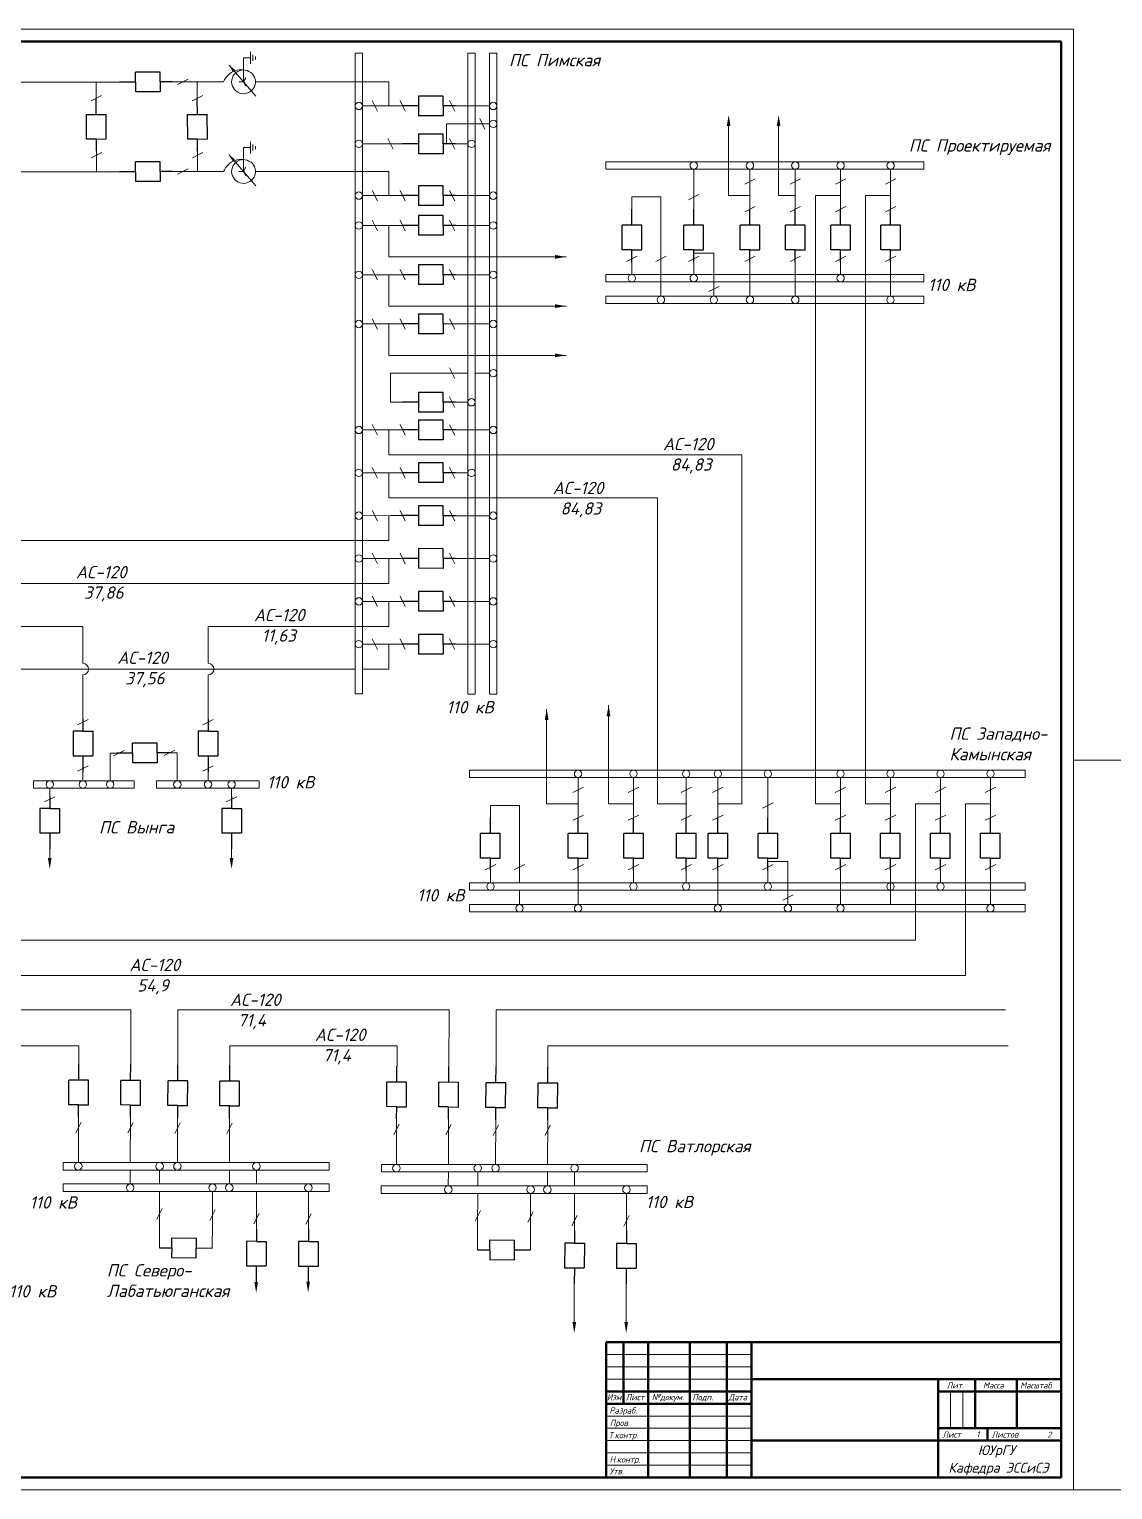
# Model space of a CAD drawing. Header units: millimetres. Extents: x 261 to 2717, y -1617 to -131.
# Drawn here: x 1535 to 1975, y -1617 to -1023 of the extents above; entities that cross this region are included whole.
import ezdxf

# ---------------------------------------------------------------- set-up
doc = ezdxf.new("R2010")
doc.units = ezdxf.units.MM
for name, color, linetype, lineweight in [('рамка толстая', 42, 'Continuous', 50), ('рамка тонкая', 93, 'Continuous', 20), ('текст', 6, 'Continuous', 30), ('тонкая', 7, 'Continuous', 20), ('штриховка', 2, 'Continuous', 20)]:
    doc.layers.add(name, color=color, linetype=linetype, lineweight=lineweight)
doc.layers.add('СХЕМА1', color=7, linetype='Continuous')
doc.styles.add('ГОСТ', font='isocpeui.ttf')
picture_1 = doc.add_image_def('image1.jpg', size_in_pixel=(1789, 701))

# ---------------------------------------------------------------- blocks, each defined once
blk = doc.blocks.new('Выключатель')
for p, q in [((0, 10), (0, 16.5)), ((-4, 0), (-4, 10)), ((-4, 10), (4, 10)), ((4, 0), (4, 10)), ((0, 0), (-4, 0)), ((0, 0), (4, 0)), ((0, -5), (0, 0))]:
    blk.add_line(p, q)

msp = doc.modelspace()

# ---------------------------------------------------------------- linework, layer by layer
at = {"lineweight": 15}
for p, q in [((1624.55, -1037.59), (1624.53, -1032.75)), ((1667.06, -1033.29), (1670.06, -1033.29)), ((1712.89, -1033.29), (1715.89, -1033.29)), ((1721.73, -1033.29), (1724.73, -1033.29)), ((1621.63, -1035.19), (1624.54, -1035.17)), ((1621.68, -1044.87), (1621.63, -1035.19)), ((1625.51, -1036.38), (1625.5, -1033.96)), ((1626.48, -1035.77), (1626.47, -1034.56)), ((1571.28, -1045.02), (1511.61, -1045.02)), ((1561.76, -1045.02), (1561.76, -1051.64)), ((1592.78, -1044.91), (1613.58, -1044.91)), ((1602.87, -1044.91), (1602.87, -1051.64)), ((1621.66, -1044.87), (1619.75, -1044.88)), ((1621.66, -1044.87), (1622.64, -1043.19)), ((1622.66, -1046.54), (1621.66, -1044.87)), ((1626.52, -1044.91), (1680.72, -1044.91)), ((1561.87, -1073.14), (1561.87, -1081.48)), ((1602.99, -1073.14), (1602.99, -1081.37)), ((1621.63, -1071.65), (1624.54, -1071.64)), ((1621.68, -1081.33), (1621.63, -1071.65)), ((1624.55, -1074.06), (1624.53, -1069.22)), ((1625.51, -1072.84), (1625.5, -1070.42)), ((1626.48, -1072.23), (1626.47, -1071.02)), ((1621.66, -1081.33), (1622.64, -1079.65)), ((1571.28, -1081.48), (1355.75, -1081.48)), ((1592.78, -1081.37), (1613.58, -1081.37)), ((1621.66, -1081.33), (1619.75, -1081.34)), ((1622.66, -1083.01), (1621.66, -1081.33)), ((1626.52, -1081.37), (1680.72, -1081.37)), ((1854.35, -1091.05), (1854.33, -1338.48)), ((1680.72, -1196.63), (1824.38, -1196.63)), ((1824.38, -1196.63), (1824.38, -1338.48)), ((1680.72, -1214.05), (1789.99, -1214.05)), ((1789.99, -1338.48), (1789.99, -1214.05)), ((1680.72, -1231.48), (1335.09, -1231.48)), ((1680.72, -1248.9), (1355.41, -1248.9)), ((1556.32, -1266.33), (1375.73, -1266.33)), ((1680.72, -1266.33), (1607.25, -1266.33)), ((1494.87, -1283.73), (1667.06, -1283.73)), ((1670.06, -1283.73), (1680.72, -1283.73)), ((1744.95, -1338.48), (1744.95, -1299.95)), ((1770.12, -1338.48), (1770.12, -1298.44)), ((1939.53, -1324.82), (1939.53, -1327.82)), ((1894.95, -1338.48), (1894.95, -1393.99)), ((1915.28, -1338.48), (1915.28, -1408.38)), ((1939.53, -1370.64), (1939.53, -1373.64)), ((1939.53, -1379.49), (1939.53, -1382.49)), ((1344.15, -1393.99), (1894.95, -1393.99)), ((1365.27, -1408.38), (1915.28, -1408.38)), ((1382.93, -1422.28), (1575.9, -1422.28)), ((1575.9, -1444.51), (1575.9, -1422.28)), ((1594.99, -1444.71), (1594.99, -1422.28)), ((1594.99, -1422.28), (1705.29, -1422.28)), ((1705.29, -1422.28), (1705.17, -1445.29)), ((1724.37, -1445.49), (1724.37, -1422.28)), ((1724.37, -1422.28), (1931.52, -1422.28)), ((1554.67, -1436.88), (1404.05, -1436.88)), ((1554.67, -1444.4), (1554.67, -1436.88)), ((1616.12, -1444.82), (1616.12, -1436.88)), ((1616.12, -1436.88), (1684.09, -1436.88)), ((1684.09, -1436.88), (1684.09, -1445.18)), ((1745.49, -1445.6), (1745.49, -1436.88)), ((1745.49, -1436.88), (1932.63, -1436.88)), ((1548.37, -1484.36), (1548.36, -1484.36)), ((1548.36, -1487.43), (1548.36, -1484.36)), ((1548.36, -1484.36), (1656.47, -1484.36)), ((1656.47, -1487.43), (1656.47, -1484.36)), ((1548.36, -1487.43), (1656.47, -1487.43)), ((1626.93, -1493.1), (1626.93, -1487.43)), ((1677.74, -1485.14), (1677.73, -1485.14)), ((1677.73, -1488.21), (1677.73, -1485.14)), ((1677.73, -1485.14), (1785.85, -1485.14)), ((1677.73, -1488.21), (1785.85, -1488.21)), ((1756.3, -1493.88), (1756.3, -1488.21)), ((1785.85, -1488.21), (1785.85, -1485.14)), ((1548.32, -1493.1), (1548.31, -1493.1)), ((1548.31, -1496.17), (1548.31, -1493.1)), ((1548.31, -1493.1), (1656.47, -1493.1)), ((1548.31, -1496.17), (1656.47, -1496.17)), ((1626.93, -1511.44), (1626.93, -1496.17)), ((1648.06, -1511.55), (1648.06, -1496.17)), ((1656.47, -1496.17), (1656.47, -1493.1)), ((1677.7, -1493.88), (1677.69, -1493.88)), ((1677.69, -1496.94), (1677.69, -1493.88)), ((1677.69, -1493.88), (1785.85, -1493.88)), ((1785.85, -1496.94), (1785.85, -1493.88)), ((1677.69, -1496.94), (1785.85, -1496.94)), ((1756.3, -1512.22), (1756.3, -1496.94)), ((1777.43, -1512.33), (1777.43, -1496.94)), ((1756.19, -1533.72), (1756.19, -1549.28)), ((1777.32, -1533.72), (1777.32, -1549.28))]:
    msp.add_line(p, q, dxfattribs=at)
at = {"color": 18, "lineweight": 15, "true_color": 0x000000}
for p, q in [((1554.56, -1465.9), (1554.5, -1484.36)), ((1575.68, -1466.01), (1575.62, -1484.36)), ((1594.88, -1466.21), (1594.82, -1484.36)), ((1616.01, -1466.32), (1615.94, -1484.36)), ((1683.93, -1466.68), (1683.87, -1485.14)), ((1705.06, -1466.79), (1704.99, -1485.14)), ((1724.25, -1466.99), (1724.19, -1485.14)), ((1745.38, -1467.1), (1745.31, -1485.14)), ((1553.26, -1484.43), (1553.26, -1484.39)), ((1553.26, -1484.43), (1553.26, -1484.39)), ((1587.57, -1484.36), (1587.57, -1484.36)), ((1559.45, -1487.42), (1559.45, -1487.49)), ((1575.61, -1487.43), (1575.59, -1493.1)), ((1587.55, -1493.1), (1587.56, -1487.43)), ((1615.92, -1487.43), (1615.9, -1493.1)), ((1682.64, -1485.21), (1682.64, -1485.17)), ((1682.64, -1485.21), (1682.64, -1485.17)), ((1688.83, -1488.2), (1688.83, -1488.26)), ((1704.98, -1488.21), (1704.96, -1493.88)), ((1716.92, -1493.88), (1716.93, -1488.21)), ((1716.94, -1485.14), (1716.94, -1485.14)), ((1745.3, -1488.21), (1745.27, -1493.88)), ((1553.22, -1493.17), (1553.22, -1493.13)), ((1587.51, -1509.5), (1587.54, -1496.17)), ((1609.01, -1509.62), (1609.04, -1496.17)), ((1682.59, -1493.95), (1682.59, -1493.91)), ((1716.89, -1510.28), (1716.92, -1496.94)), ((1738.39, -1510.4), (1738.41, -1496.94)), ((1587.51, -1509.5), (1587.46, -1519.06)), ((1609.01, -1509.62), (1608.96, -1519.17)), ((1716.89, -1510.28), (1716.84, -1519.84)), ((1738.39, -1510.4), (1738.34, -1519.95))]:
    msp.add_line(p, q, dxfattribs=at)
at = {"lineweight": 15}
for centre, radius in [((1668.56, -1054.7), 1.5), ((1723.23, -1054.7), 1.5), ((1723.23, -1061.95), 1.5), ((1668.56, -1070.12), 1.5), ((1714.39, -1070.12), 1.5), ((1804.76, -1078.89), 1.5), ((1827.64, -1078.89), 1.5), ((1846.07, -1078.89), 1.5), ((1864.51, -1078.89), 1.5), ((1884.84, -1078.89), 1.5), ((1668.56, -1091.16), 1.5), ((1723.23, -1091.17), 1.5), ((1668.56, -1103.31), 1.5), ((1723.23, -1103.31), 1.5), ((1668.56, -1123.34), 1.5), ((1723.23, -1123.34), 1.5), ((1779.61, -1124.71), 1.5), ((1804.76, -1124.71), 1.5), ((1864.51, -1124.71), 1.5), ((1791.43, -1133.56), 1.5), ((1812.93, -1133.56), 1.5), ((1827.64, -1133.56), 1.5), ((1846.07, -1133.56), 1.5), ((1884.83, -1133.56), 1.5), ((1668.56, -1143.37), 1.5), ((1723.23, -1143.37), 1.5), ((1723.23, -1163.4), 1.5), ((1714.39, -1175.21), 1.5), ((1668.56, -1186.47), 1.5), ((1723.23, -1186.47), 1.5), ((1668.56, -1203.89), 1.5), ((1714.39, -1203.9), 1.5), ((1668.56, -1221.32), 1.5), ((1723.23, -1221.32), 1.5), ((1668.56, -1238.74), 1.5), ((1723.23, -1238.74), 1.5), ((1668.56, -1256.17), 1.5), ((1723.23, -1256.17), 1.5), ((1668.56, -1273.59), 1.5), ((1723.23, -1273.59), 1.5), ((1757.72, -1326.32), 1.5), ((1780.28, -1326.32), 1.5), ((1801.73, -1326.32), 1.5), ((1814.59, -1326.32), 1.5), ((1834.93, -1326.32), 1.5), ((1864.46, -1326.32), 1.5), ((1884.79, -1326.32), 1.5), ((1905.11, -1326.32), 1.5), ((1925.44, -1326.32), 1.5), ((1722.1, -1372.14), 1.5), ((1780.27, -1372.14), 1.5), ((1801.72, -1372.14), 1.5), ((1834.93, -1372.14), 1.5), ((1884.79, -1372.14), 1.5), ((1905.11, -1372.14), 1.5), ((1733.91, -1380.99), 1.5), ((1757.72, -1380.99), 1.5), ((1814.59, -1380.99), 1.5), ((1843.09, -1380.99), 1.5), ((1864.46, -1380.99), 1.5), ((1925.43, -1380.99), 1.5), ((1554.47, -1485.9), 1.53), ((1587.54, -1485.9), 1.53), ((1594.79, -1485.9), 1.53), ((1626.91, -1485.9), 1.53), ((1683.84, -1486.67), 1.53), ((1716.92, -1486.67), 1.53), ((1724.16, -1486.67), 1.53), ((1756.29, -1486.67), 1.53), ((1575.56, -1494.63), 1.53), ((1609.04, -1494.63), 1.53), ((1615.87, -1494.63), 1.53), ((1648.04, -1494.63), 1.53), ((1704.93, -1495.41), 1.53), ((1738.41, -1495.41), 1.53), ((1745.24, -1495.41), 1.53), ((1777.41, -1495.41), 1.53)]:
    msp.add_circle(centre, radius, dxfattribs=at)
at = {"color": 18, "lineweight": 15, "true_color": 0x000000}
for centre in [(1542.85, -1330.61), (1556.31, -1330.61), (1567.46, -1330.61), (1594.74, -1330.61), (1607.24, -1330.61), (1616.82, -1330.61)]:
    msp.add_circle(centre, 1.5, dxfattribs=at)
at = {"lineweight": 15}
for centre, radius, start, end in [((1620.75, -1047.65), 7.68, 59.68007, 159.04534), ((1621.68, -1044.87), 4.84, 90.30044, 52.57596), ((1620.75, -1084.12), 7.68, 59.68007, 159.04534), ((1621.68, -1081.33), 4.84, 90.30044, 52.57596), ((1556.32, -1283.73), 2.36, 270, 90), ((1607.25, -1283.73), 2.36, 270, 90)]:
    msp.add_arc(centre, radius, start, end, dxfattribs=at)
at = {"layer": 'рамка толстая', "color": 18, "true_color": 0x000000}
for p, q in [((1954.22, -1028.48), (1138.22, -1028.48)), ((1954.22, -1612.48), (1954.22, -1028.48)), ((1954.22, -1557.48), (1769.22, -1557.48)), ((1769.22, -1557.48), (1769.22, -1612.48)), ((1776.22, -1557.48), (1776.22, -1582.48)), ((1786.22, -1557.48), (1786.22, -1612.48)), ((1803.22, -1557.48), (1803.22, -1612.48)), ((1818.22, -1557.48), (1818.22, -1612.48)), ((1828.22, -1557.48), (1828.22, -1612.48)), ((1954.22, -1612.48), (1954.22, -1557.48)), ((1954.22, -1572.48), (1828.22, -1572.48)), ((1904.22, -1612.48), (1904.22, -1572.48)), ((1919.22, -1592.48), (1919.22, -1572.48)), ((1936.22, -1592.48), (1936.22, -1572.48)), ((1828.22, -1577.48), (1769.22, -1577.48)), ((1954.22, -1577.48), (1904.22, -1577.48)), ((1828.22, -1582.48), (1769.22, -1582.48)), ((1954.22, -1597.48), (1828.22, -1597.48)), ((1954.22, -1592.48), (1904.22, -1592.48)), ((1924.22, -1597.48), (1924.22, -1592.48)), ((1138.22, -1612.48), (1954.22, -1612.48))]:
    msp.add_line(p, q, dxfattribs=at)
at = {"layer": 'рамка тонкая', "color": 18, "true_color": 0x000000}
for p, q in [((1959.22, -1023.48), (1118.22, -1023.48)), ((1959.22, -1023.48), (1959.22, -1617.48)), ((1828.22, -1562.48), (1769.22, -1562.48)), ((1828.22, -1567.48), (1769.22, -1567.48)), ((1828.22, -1572.48), (1769.22, -1572.48)), ((1909.22, -1592.48), (1909.22, -1577.48)), ((1914.22, -1592.48), (1914.22, -1577.48)), ((1828.22, -1587.48), (1769.22, -1587.48)), ((1828.22, -1592.48), (1769.22, -1592.48)), ((1828.22, -1597.48), (1769.22, -1597.48)), ((1828.22, -1602.48), (1769.22, -1602.48)), ((1828.22, -1607.48), (1769.22, -1607.48)), ((1118.22, -1617.48), (1959.22, -1617.48))]:
    msp.add_line(p, q, dxfattribs=at)
at = {"layer": 'СХЕМА1', "color": 18, "lineweight": 15, "true_color": 0x000000}
for p, q in [((1594.85, -1045.96), (1599.13, -1043.82)), ((1559.67, -1052.58), (1563.95, -1050.43)), ((1600.78, -1052.58), (1605.07, -1050.43)), ((1559.74, -1075.81), (1564.02, -1073.67)), ((1600.85, -1075.81), (1605.14, -1073.67)), ((1594.85, -1082.43), (1599.13, -1080.28)), ((1555.61, -1467.97), (1553.47, -1472.25)), ((1576.74, -1468.08), (1574.6, -1472.37)), ((1595.93, -1468.28), (1593.79, -1472.56)), ((1617.06, -1468.39), (1614.92, -1472.68)), ((1684.99, -1468.75), (1682.84, -1473.03)), ((1706.11, -1468.86), (1703.97, -1473.14)), ((1725.31, -1469.06), (1723.17, -1473.34)), ((1746.43, -1469.17), (1744.29, -1473.45)), ((1588.61, -1503.13), (1586.47, -1507.41)), ((1610.11, -1503.61), (1607.97, -1507.9)), ((1625.88, -1509.37), (1628.02, -1505.09)), ((1647, -1509.49), (1649.14, -1505.2)), ((1717.99, -1503.9), (1715.84, -1508.19)), ((1739.48, -1504.39), (1737.34, -1508.68)), ((1755.25, -1510.15), (1757.39, -1505.87)), ((1776.38, -1510.26), (1778.52, -1505.98))]:
    msp.add_line(p, q, dxfattribs=at)
at = {"layer": 'СХЕМА1', "lineweight": 15}
for p, q in [((1673.99, -1052.54), (1676.13, -1056.83)), ((1685.31, -1052.54), (1687.45, -1056.83)), ((1705.49, -1052.54), (1707.63, -1056.83)), ((1717.73, -1059.8), (1719.87, -1064.08)), ((1680.4, -1067.96), (1682.54, -1072.25)), ((1705.49, -1067.96), (1707.63, -1072.25)), ((1829.79, -1084.31), (1825.51, -1086.46)), ((1848.23, -1084.31), (1843.94, -1086.46)), ((1866.67, -1084.31), (1862.38, -1086.46)), ((1886.99, -1084.31), (1882.71, -1086.46)), ((1673.99, -1089.01), (1676.13, -1093.29)), ((1685.31, -1089.01), (1687.45, -1093.3)), ((1705.49, -1089.01), (1707.63, -1093.3)), ((1806.91, -1090.72), (1802.63, -1092.87)), ((1829.79, -1095.64), (1825.51, -1097.78)), ((1848.23, -1095.64), (1843.94, -1097.78)), ((1866.67, -1095.64), (1862.38, -1097.78)), ((1886.99, -1095.64), (1882.7, -1097.78)), ((1673.99, -1101.15), (1676.13, -1105.44)), ((1685.31, -1101.15), (1687.45, -1105.44)), ((1705.49, -1101.15), (1707.63, -1105.44)), ((1781.77, -1115.81), (1777.48, -1117.96)), ((1793.58, -1115.81), (1789.29, -1117.96)), ((1806.92, -1115.81), (1802.63, -1117.96)), ((1829.79, -1115.81), (1825.51, -1117.96)), ((1848.23, -1115.81), (1843.94, -1117.96)), ((1866.67, -1115.81), (1862.38, -1117.96)), ((1886.99, -1115.81), (1882.7, -1117.96)), ((1673.99, -1121.18), (1676.13, -1125.47)), ((1685.31, -1121.18), (1687.45, -1125.47)), ((1705.49, -1121.18), (1707.63, -1125.47)), ((1815.08, -1128.06), (1810.8, -1130.2)), ((1673.99, -1141.21), (1676.13, -1145.5)), ((1685.31, -1141.22), (1687.45, -1145.5)), ((1705.49, -1141.22), (1707.63, -1145.5)), ((1705.49, -1161.25), (1707.63, -1165.53)), ((1705.49, -1173.05), (1707.63, -1177.34)), ((1673.99, -1184.31), (1676.13, -1188.6)), ((1685.31, -1184.31), (1687.45, -1188.6)), ((1705.49, -1184.32), (1707.63, -1188.6)), ((1673.99, -1201.74), (1676.13, -1206.02)), ((1685.31, -1201.74), (1687.45, -1206.02)), ((1705.49, -1201.74), (1707.63, -1206.03)), ((1673.99, -1219.16), (1676.13, -1223.45)), ((1685.31, -1219.16), (1687.45, -1223.45)), ((1705.49, -1219.16), (1707.63, -1223.45)), ((1673.99, -1236.59), (1676.13, -1240.87)), ((1685.31, -1236.59), (1687.45, -1240.87)), ((1705.49, -1236.59), (1707.63, -1240.87)), ((1673.99, -1254.01), (1676.13, -1258.3)), ((1685.31, -1254.01), (1687.45, -1258.3)), ((1705.49, -1254.01), (1707.63, -1258.3)), ((1673.99, -1271.43), (1676.13, -1275.72)), ((1685.31, -1271.44), (1687.45, -1275.72)), ((1705.49, -1271.44), (1707.63, -1275.72)), ((1554.16, -1306.33), (1558.45, -1304.19)), ((1605.09, -1306.33), (1609.38, -1304.19)), ((1568.8, -1319), (1573.08, -1316.86)), ((1589.42, -1318.88), (1593.71, -1316.74)), ((1554.16, -1325.19), (1558.44, -1323.05)), ((1605.08, -1325.19), (1609.37, -1323.05)), ((1540.7, -1337.75), (1544.98, -1335.6)), ((1614.66, -1337.75), (1618.94, -1335.6)), ((1759.87, -1331.74), (1755.59, -1333.89)), ((1782.43, -1331.74), (1778.15, -1333.89)), ((1803.88, -1331.74), (1799.6, -1333.89)), ((1816.75, -1331.74), (1812.46, -1333.89)), ((1866.62, -1331.74), (1862.33, -1333.89)), ((1886.94, -1331.74), (1882.66, -1333.89)), ((1907.27, -1331.74), (1902.98, -1333.89)), ((1927.59, -1331.74), (1923.31, -1333.89)), ((1837.08, -1338.15), (1832.8, -1340.3)), ((1759.87, -1343.07), (1755.59, -1345.21)), ((1782.43, -1343.07), (1778.14, -1345.21)), ((1803.88, -1343.07), (1799.6, -1345.21)), ((1816.75, -1343.07), (1812.46, -1345.21)), ((1866.62, -1343.07), (1862.33, -1345.21)), ((1886.94, -1343.07), (1882.66, -1345.21)), ((1907.27, -1343.07), (1902.98, -1345.21)), ((1927.59, -1343.07), (1923.31, -1345.21)), ((1724.25, -1363.24), (1719.97, -1365.39)), ((1736.06, -1363.24), (1731.77, -1365.39)), ((1759.87, -1363.24), (1755.59, -1365.39)), ((1782.43, -1363.24), (1778.14, -1365.39)), ((1803.88, -1363.24), (1799.59, -1365.39)), ((1816.74, -1363.24), (1812.46, -1365.39)), ((1837.09, -1363.24), (1832.8, -1365.39)), ((1866.62, -1363.24), (1862.33, -1365.39)), ((1886.94, -1363.24), (1882.66, -1365.39)), ((1907.27, -1363.24), (1902.98, -1365.39)), ((1927.59, -1363.24), (1923.3, -1365.39)), ((1845.25, -1375.49), (1840.96, -1377.63))]:
    msp.add_line(p, q, dxfattribs=at)
for points in [[(1819.71, -1062.82), (1818.23, -1062.82), (1818.97, -1058.35)], [(1840.04, -1062.82), (1838.55, -1062.82), (1839.29, -1058.35)], [(1748.41, -1116.82), (1748.41, -1115.33), (1752.88, -1116.07)], [(1748.41, -1136.85), (1748.41, -1135.36), (1752.88, -1136.11)], [(1748.41, -1156.88), (1748.41, -1155.39), (1752.88, -1156.14)], [(1745.7, -1304.41), (1744.21, -1304.41), (1744.95, -1299.95)], [(1770.86, -1302.9), (1769.37, -1302.9), (1770.12, -1298.44)], [(1542.1, -1360.51), (1543.59, -1360.51), (1542.85, -1364.98)], [(1616.06, -1360.51), (1617.55, -1360.51), (1616.81, -1364.98)], [(1627.56, -1532.94), (1626.07, -1532.94), (1626.82, -1537.41)], [(1648.69, -1532.83), (1647.2, -1532.83), (1647.94, -1537.29)], [(1755.45, -1549.28), (1756.94, -1549.28), (1756.19, -1553.74)], [(1776.57, -1549.28), (1778.06, -1549.28), (1777.32, -1553.74)]]:
    msp.add_solid(points, dxfattribs=at)
at = {"layer": 'тонкая', "color": 18, "lineweight": 15, "true_color": 0x000000}
for p, q in [((1626.73, -1050.69), (1615.81, -1038.16)), ((1626.73, -1087.15), (1615.81, -1074.63))]:
    msp.add_line(p, q, dxfattribs=at)
for points in [[(1617.37, -1040.86), (1618.27, -1040.07), (1615.47, -1037.77)], [(1617.37, -1077.32), (1618.27, -1076.54), (1615.47, -1074.24)]]:
    msp.add_solid(points, dxfattribs=at)
at = {"layer": 'штриховка', "color": 0, "lineweight": 15}
for p, q in [((1667.06, -1033.29), (1667.06, -1293.84)), ((1670.06, -1033.29), (1670.06, -1293.84)), ((1712.89, -1033.29), (1712.89, -1293.84)), ((1715.89, -1033.29), (1715.89, -1293.84)), ((1721.73, -1033.29), (1721.73, -1293.84)), ((1724.73, -1033.29), (1724.73, -1293.84)), ((1680.72, -1054.69), (1680.72, -1044.91)), ((1681.39, -1054.69), (1670.06, -1054.7)), ((1686.39, -1054.69), (1681.39, -1054.69)), ((1712.89, -1054.7), (1707.88, -1054.7)), ((1721.73, -1054.7), (1712.89, -1054.7)), ((1712.89, -1061.95), (1704.28, -1061.95)), ((1704.28, -1061.95), (1704.28, -1070.12)), ((1721.73, -1061.95), (1712.89, -1061.95)), ((1818.97, -1091.05), (1818.97, -1062.82)), ((1839.29, -1062.82), (1839.29, -1091.05)), ((1681.39, -1070.11), (1670.06, -1070.12)), ((1686.39, -1070.11), (1681.39, -1070.11)), ((1712.89, -1070.12), (1707.88, -1070.12)), ((1898.32, -1077.39), (1768.97, -1077.39)), ((1768.97, -1077.39), (1768.97, -1080.39)), ((1898.32, -1080.39), (1768.97, -1080.39)), ((1804.77, -1091.71), (1804.76, -1080.39)), ((1827.64, -1091.71), (1827.64, -1080.39)), ((1846.08, -1091.71), (1846.07, -1080.39)), ((1864.52, -1091.71), (1864.51, -1080.39)), ((1884.84, -1091.71), (1884.84, -1080.39)), ((1898.32, -1077.39), (1898.32, -1080.39)), ((1680.72, -1091.16), (1680.72, -1081.37)), ((1681.39, -1091.16), (1670.06, -1091.16)), ((1686.39, -1091.16), (1681.39, -1091.16)), ((1712.89, -1091.17), (1707.88, -1091.17)), ((1721.73, -1091.17), (1712.89, -1091.17)), ((1779.62, -1096.71), (1779.62, -1091.71)), ((1791.43, -1091.71), (1779.62, -1091.71)), ((1791.43, -1132.06), (1791.43, -1091.71)), ((1804.77, -1096.71), (1804.77, -1091.71)), ((1827.64, -1091.05), (1818.97, -1091.05)), ((1827.64, -1096.71), (1827.64, -1091.71)), ((1846.08, -1091.05), (1839.29, -1091.05)), ((1846.08, -1096.71), (1846.08, -1091.71)), ((1864.52, -1091.05), (1854.35, -1091.05)), ((1864.52, -1096.71), (1864.52, -1091.71)), ((1874.68, -1091.05), (1874.67, -1338.48)), ((1884.84, -1091.05), (1874.68, -1091.05)), ((1884.84, -1096.71), (1884.84, -1091.71)), ((1681.39, -1103.3), (1670.06, -1103.31)), ((1680.72, -1103.3), (1680.72, -1116.08)), ((1686.39, -1103.3), (1681.39, -1103.3)), ((1712.89, -1103.31), (1707.88, -1103.31)), ((1721.73, -1103.31), (1712.89, -1103.31)), ((1680.72, -1116.08), (1752.88, -1116.07)), ((1812.93, -1114.6), (1804.76, -1114.6)), ((1812.93, -1123.21), (1812.93, -1114.6)), ((1779.61, -1123.21), (1779.61, -1118.21)), ((1804.76, -1123.21), (1804.76, -1118.21)), ((1827.64, -1123.21), (1827.64, -1118.21)), ((1846.07, -1123.21), (1846.07, -1118.21)), ((1864.51, -1123.21), (1864.51, -1118.21)), ((1884.83, -1123.21), (1884.83, -1118.21)), ((1681.39, -1123.33), (1670.06, -1123.34)), ((1680.72, -1123.33), (1680.72, -1136.11)), ((1686.39, -1123.33), (1681.39, -1123.33)), ((1712.89, -1123.34), (1707.88, -1123.34)), ((1721.73, -1123.34), (1712.89, -1123.34)), ((1768.97, -1123.21), (1768.97, -1126.21)), ((1898.32, -1123.21), (1768.97, -1123.21)), ((1898.41, -1126.21), (1768.97, -1126.21)), ((1812.93, -1132.06), (1812.93, -1123.21)), ((1827.64, -1132.06), (1827.64, -1123.21)), ((1846.07, -1132.06), (1846.07, -1123.21)), ((1884.83, -1132.06), (1884.83, -1123.21)), ((1898.32, -1123.21), (1898.32, -1126.21)), ((1768.97, -1132.06), (1768.97, -1135.06)), ((1898.32, -1132.06), (1768.97, -1132.06)), ((1898.32, -1132.06), (1898.32, -1135.06)), ((1680.72, -1136.11), (1752.88, -1136.11)), ((1898.32, -1135.06), (1768.97, -1135.06)), ((1681.39, -1143.36), (1670.06, -1143.37)), ((1680.72, -1143.37), (1680.72, -1156.14)), ((1686.39, -1143.37), (1681.39, -1143.36)), ((1712.89, -1143.37), (1707.88, -1143.37)), ((1721.73, -1143.37), (1712.89, -1143.37)), ((1680.72, -1156.14), (1752.88, -1156.14)), ((1712.89, -1163.4), (1681.39, -1163.4)), ((1681.39, -1163.4), (1681.39, -1175.2)), ((1721.73, -1163.4), (1715.89, -1163.4)), ((1686.39, -1175.2), (1681.39, -1175.2)), ((1712.89, -1175.21), (1707.88, -1175.21)), ((1681.39, -1186.46), (1670.06, -1186.47)), ((1680.72, -1186.46), (1680.72, -1196.63)), ((1686.39, -1186.46), (1681.39, -1186.46)), ((1712.89, -1186.47), (1707.88, -1186.47)), ((1721.73, -1186.47), (1712.89, -1186.47)), ((1681.39, -1203.89), (1670.06, -1203.89)), ((1680.72, -1203.89), (1680.72, -1214.05)), ((1686.39, -1203.89), (1681.39, -1203.89)), ((1712.89, -1203.9), (1707.88, -1203.89)), ((1681.39, -1221.31), (1670.06, -1221.32)), ((1680.72, -1221.31), (1680.72, -1231.48)), ((1686.39, -1221.31), (1681.39, -1221.31)), ((1712.89, -1221.32), (1707.88, -1221.32)), ((1721.73, -1221.32), (1712.89, -1221.32)), ((1681.39, -1238.74), (1670.06, -1238.74)), ((1680.72, -1238.74), (1680.72, -1248.9)), ((1686.39, -1238.74), (1681.39, -1238.74)), ((1712.89, -1238.74), (1707.88, -1238.74)), ((1721.73, -1238.74), (1712.89, -1238.74)), ((1681.39, -1256.16), (1670.06, -1256.17)), ((1680.72, -1256.16), (1680.72, -1266.33)), ((1686.39, -1256.16), (1681.39, -1256.16)), ((1712.89, -1256.17), (1707.88, -1256.17)), ((1721.73, -1256.17), (1712.89, -1256.17)), ((1556.32, -1281.36), (1556.32, -1266.33)), ((1607.25, -1281.36), (1607.25, -1266.33)), ((1681.39, -1273.58), (1670.06, -1273.59)), ((1680.72, -1273.59), (1680.72, -1283.73)), ((1686.39, -1273.59), (1681.39, -1273.58)), ((1721.73, -1273.59), (1707.88, -1273.59)), ((1556.32, -1303.94), (1556.32, -1286.09)), ((1607.25, -1303.94), (1607.25, -1286.09)), ((1667.06, -1293.84), (1670.06, -1293.84)), ((1712.89, -1293.85), (1715.89, -1293.85)), ((1721.73, -1293.85), (1724.73, -1293.85)), ((1567.46, -1329.11), (1567.46, -1317.91)), ((1567.46, -1317.91), (1570.08, -1317.91)), ((1591.58, -1317.8), (1594.74, -1317.8)), ((1594.74, -1317.91), (1594.74, -1317.8)), ((1594.74, -1329.11), (1594.74, -1317.91)), ((1556.31, -1325.44), (1556.31, -1329.11)), ((1607.24, -1325.44), (1607.24, -1329.11)), ((1939.53, -1324.82), (1713.54, -1324.82)), ((1713.54, -1324.82), (1713.54, -1327.82)), ((1939.53, -1327.82), (1713.54, -1327.82)), ((1757.72, -1339.14), (1757.72, -1327.82)), ((1780.28, -1339.14), (1780.28, -1327.82)), ((1801.73, -1339.14), (1801.73, -1327.82)), ((1814.6, -1339.14), (1814.59, -1327.82)), ((1834.94, -1339.14), (1834.93, -1327.82)), ((1864.47, -1339.14), (1864.46, -1327.82)), ((1884.79, -1339.14), (1884.79, -1327.82)), ((1905.12, -1339.14), (1905.11, -1327.82)), ((1925.44, -1339.14), (1925.44, -1327.82)), ((1542.85, -1335.35), (1542.85, -1332.11)), ((1616.81, -1335.35), (1616.81, -1332.11)), ((1722.1, -1344.14), (1722.1, -1339.14)), ((1733.91, -1339.14), (1722.1, -1339.14)), ((1733.91, -1370.64), (1733.91, -1339.14)), ((1757.72, -1338.48), (1744.95, -1338.48)), ((1757.72, -1344.14), (1757.72, -1339.14)), ((1780.28, -1338.48), (1770.12, -1338.48)), ((1780.28, -1344.14), (1780.28, -1339.14)), ((1801.73, -1338.48), (1789.99, -1338.48)), ((1801.73, -1344.14), (1801.73, -1339.14)), ((1814.6, -1338.48), (1824.38, -1338.48)), ((1814.6, -1344.14), (1814.6, -1339.14)), ((1834.94, -1344.14), (1834.94, -1339.14)), ((1864.47, -1338.48), (1854.33, -1338.48)), ((1864.47, -1344.14), (1864.47, -1339.14)), ((1884.79, -1338.48), (1874.63, -1338.48)), ((1884.79, -1344.14), (1884.79, -1339.14)), ((1905.12, -1338.48), (1894.95, -1338.48)), ((1905.12, -1344.14), (1905.12, -1339.14)), ((1925.44, -1338.48), (1915.28, -1338.48)), ((1925.44, -1344.14), (1925.44, -1339.14)), ((1542.85, -1356.85), (1542.85, -1360.51)), ((1616.81, -1356.85), (1616.81, -1360.51)), ((1722.1, -1370.64), (1722.1, -1365.64)), ((1757.72, -1370.64), (1757.72, -1365.64)), ((1780.27, -1370.64), (1780.27, -1365.64)), ((1801.72, -1370.64), (1801.72, -1365.64)), ((1814.59, -1370.64), (1814.59, -1365.64)), ((1843.09, -1362.03), (1834.93, -1362.03)), ((1834.93, -1370.64), (1834.93, -1365.64)), ((1843.09, -1370.64), (1843.09, -1362.03)), ((1864.46, -1379.49), (1864.46, -1365.64)), ((1884.79, -1370.64), (1884.79, -1365.64)), ((1905.11, -1370.64), (1905.11, -1365.64)), ((1925.43, -1370.64), (1925.43, -1365.64)), ((1713.54, -1370.64), (1713.54, -1373.64)), ((1939.53, -1370.64), (1713.54, -1370.64)), ((1757.72, -1379.49), (1757.72, -1370.64)), ((1814.59, -1379.49), (1814.59, -1370.64)), ((1843.09, -1379.49), (1843.09, -1370.64)), ((1884.79, -1379.49), (1884.79, -1370.64)), ((1925.43, -1379.49), (1925.43, -1370.64)), ((1939.53, -1373.64), (1713.54, -1373.64)), ((1733.91, -1379.49), (1733.91, -1373.64)), ((1713.54, -1379.49), (1713.54, -1382.49)), ((1939.53, -1379.49), (1713.54, -1379.49)), ((1939.53, -1382.49), (1713.54, -1382.49))]:
    msp.add_line(p, q, dxfattribs=at)
at = {"layer": 'штриховка', "color": 18, "lineweight": 15, "true_color": 0x000000}
for p, q in [((1536.22, -1329.11), (1577.19, -1329.11)), ((1536.22, -1332.11), (1536.22, -1329.11)), ((1577.19, -1332.11), (1577.19, -1329.11)), ((1586.3, -1329.11), (1628.08, -1329.11)), ((1586.3, -1332.11), (1586.3, -1329.11)), ((1628.08, -1332.11), (1628.08, -1329.11)), ((1536.22, -1332.11), (1577.19, -1332.11)), ((1586.3, -1332.11), (1628.08, -1332.11))]:
    msp.add_line(p, q, dxfattribs=at)

# ---------------------------------------------------------------- block references
at = {"color": 18, "lineweight": 15, "true_color": 0x000000}
for p, rotation in [((1587.78, -1044.93), 90.30043506488983), ((1561.85, -1068.14), 0.3004350648898118), ((1602.96, -1068.14), 0.3004350648898118), ((1587.78, -1081.4), 90.30043506488983)]:
    msp.add_blockref('Выключатель', p, dxfattribs=dict(at, rotation=rotation))
at = {"lineweight": 15, "xscale": -1}
for p, rotation in [((1702.88, -1054.7), 89.98300181693368), ((1702.88, -1070.12), 89.98300181693368), ((1702.88, -1091.16), 89.98300181693368), ((1779.62, -1113.21), 359.9830018169337), ((1804.76, -1113.21), 359.9830018169337), ((1827.64, -1113.21), 359.9830018169337), ((1846.07, -1113.21), 359.9830018169337), ((1864.51, -1113.21), 359.9830018169337), ((1884.84, -1113.21), 359.9830018169337), ((1702.88, -1103.31), 89.98300181693368), ((1702.88, -1123.34), 89.98300181693368), ((1702.88, -1143.37), 89.98300181693368), ((1702.88, -1175.21), 89.98300181693368), ((1702.88, -1186.47), 89.98300181693368), ((1702.88, -1203.89), 89.98300181693368), ((1702.88, -1221.32), 89.98300181693368), ((1702.88, -1238.74), 89.98300181693368), ((1702.88, -1256.17), 89.98300181693368), ((1702.88, -1273.59), 89.98300181693368), ((1556.32, -1308.94), 179.9830018169337), ((1607.24, -1308.94), 179.9830018169337), ((1542.85, -1340.35), 179.9830018169337), ((1616.81, -1340.35), 179.9830018169337), ((1722.1, -1360.64), 359.9830018169337), ((1757.72, -1360.64), 359.9830018169337), ((1780.28, -1360.64), 359.9830018169337), ((1801.73, -1360.64), 359.9830018169337), ((1814.59, -1360.64), 359.9830018169337), ((1834.93, -1360.64), 359.9830018169337), ((1864.46, -1360.64), 359.9830018169337), ((1884.79, -1360.64), 359.9830018169337), ((1905.11, -1360.64), 359.9830018169337), ((1925.44, -1360.64), 359.9830018169337)]:
    msp.add_blockref('Выключатель', p, dxfattribs=dict(at, rotation=rotation))
at = {"lineweight": 15, "rotation": 90.3004350648896}
msp.add_blockref('Выключатель', (1586.58, -1317.83), dxfattribs=at)
at = {"color": 18, "lineweight": 15, "true_color": 0x000000, "xscale": -1}
for p, rotation in [((1554.58, -1460.9), 359.6995649351103), ((1575.71, -1461.01), 359.6995649351103), ((1594.91, -1461.21), 359.6995649351103), ((1616.03, -1461.32), 359.6995649351103), ((1683.96, -1461.68), 359.6995649351103), ((1705.08, -1461.79), 359.6995649351103), ((1724.28, -1461.99), 359.6995649351103), ((1745.4, -1462.1), 359.6995649351103), ((1626.91, -1516.44), 179.6995649351101), ((1648.03, -1516.55), 179.6995649351101), ((1756.28, -1517.22), 179.6995649351101), ((1777.4, -1517.33), 179.6995649351101), ((1592.46, -1519.08), 269.6995649351104), ((1721.84, -1519.86), 269.6995649351104)]:
    msp.add_blockref('Выключатель', p, dxfattribs=dict(at, rotation=rotation))

# ---------------------------------------------------------------- texts
at = {"layer": 'текст', "color": 18, "true_color": 0x000000, "style": 'ГОСТ'}
for s, height, p in [('Лит.', 2.5, (1907.63, -1576.28)), ('Масса', 2.5, (1922.41, -1576.28)), ('Масштаб', 2.5, (1937.51, -1576.28)), ('Изм.', 2.5, (1769.45, -1581.08)), ('Лист', 2.5, (1777.09, -1581.08)), ('№докум.', 2.5, (1787.71, -1581.04)), ('Подп.', 2.5, (1804.19, -1581.08)), ('Дата', 2.5, (1818.92, -1581.09)), ('Разраб.', 2.5, (1770.5, -1586.47)), ('Пров.', 2.5, (1770.67, -1591.54)), ('Т.контр.', 2.5, (1770.13, -1596.55)), ('Лист', 2.5, (1905.89, -1596.28)), ('1', 2.5, (1919.7, -1596.2)), ('Листов', 2.5, (1925.91, -1596.28)), ('2', 2.5, (1948.54, -1596.35)), ('ЮУрГУ', 4, (1920.29, -1603.36)), ('Утв.', 2.5, (1770.57, -1611.17)), ('Н.контр.', 2.5, (1770.57, -1606.41)), ('Кафедра ЭССиСЭ', 4, (1908.34, -1610.52))]:
    msp.add_text(s, height=height, dxfattribs=at).set_placement(p)
at = {"layer": 'текст', "color": 18, "lineweight": 15, "true_color": 0x000000, "char_height": 5, "attachment_point": 1, "style": 'ГОСТ'}
for s, width, gutter_width, heights, insert in [('ПС Пимская', 49.4034, 12.5, [13.87], (1729.65, -1033.56)), ('ПС Проектируемая', 71.2742, 12.5, [14.07], (1892.24, -1068.27)), ('110 кВ', 29.4775, 12.5, [14.71], (1900.07, -1124.95)), (' АС-120\\P  84,83', 29.0657, 20, [0], (1789.08, -1189.69)), (' АС-120\\P  84,83', 29.0657, 20, [0], (1744.23, -1207.56)), (' АС-120\\P  37,86', 29.0657, 20, [0], (1550.35, -1241.77)), (' АС-120\\P  11,63', 29.0657, 20, [0], (1622.72, -1259.23)), (' АС-120\\P  37,56', 29.0657, 20, [0], (1567.15, -1276.6)), ('110 кВ', 29.4775, 12.5, [14.71], (1704.2, -1296.72)), ('ПС Западно-\\PКамынская', 49.4034, 12.5, [13.87], (1908.76, -1307.48)), ('110 кВ', 29.4775, 12.5, [14.71], (1631.22, -1327.22)), ('ПС Вынга', 49.4034, 12.5, [13.87], (1562.91, -1345.53)), ('110 кВ', 29.4775, 12.5, [14.71], (1692.29, -1373.2)), (' АС-120\\P  54,9', 29.0657, 20, [0], (1572.08, -1401.52)), (' АС-120\\P  71,4', 29.0657, 20, [0], (1612.98, -1415.69)), (' АС-120\\P  71,4', 29.0657, 20, [0], (1647.49, -1429.94)), ('ПС Ватлорская', 49.4034, 12.5, [13.87], (1782.5, -1475.21)), ('110 кВ', 29.4775, 12.5, [14.71], (1534.66, -1498.13)), ('110 кВ', 29.4775, 12.5, [14.71], (1785.23, -1497.95)), ('ПС Северо-\\PЛабатьюганская', 49.4034, 12.5, [13.87], (1566.07, -1525.73)), ('110 кВ', 29.4775, 12.5, [14.71], (1526.24, -1534.25))]:
    msp.add_mtext_dynamic_manual_height_columns(s, width=width, gutter_width=gutter_width, heights=heights, dxfattribs=dict(at, insert=insert))

# ---------------------------------------------------------------- pictures from other files: only their frames are drawn
at = {"lineweight": 15}
image = msp.add_image(picture_1, insert=(1959.22, -1617.48), size_in_units=(757.34, 296.76), dxfattribs=at)
image.dxf.flags = 7

doc.saveas('drawing.dxf')
